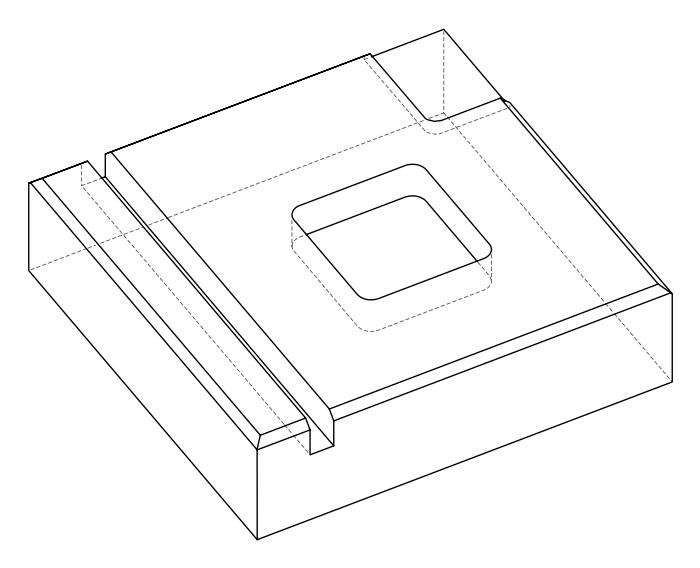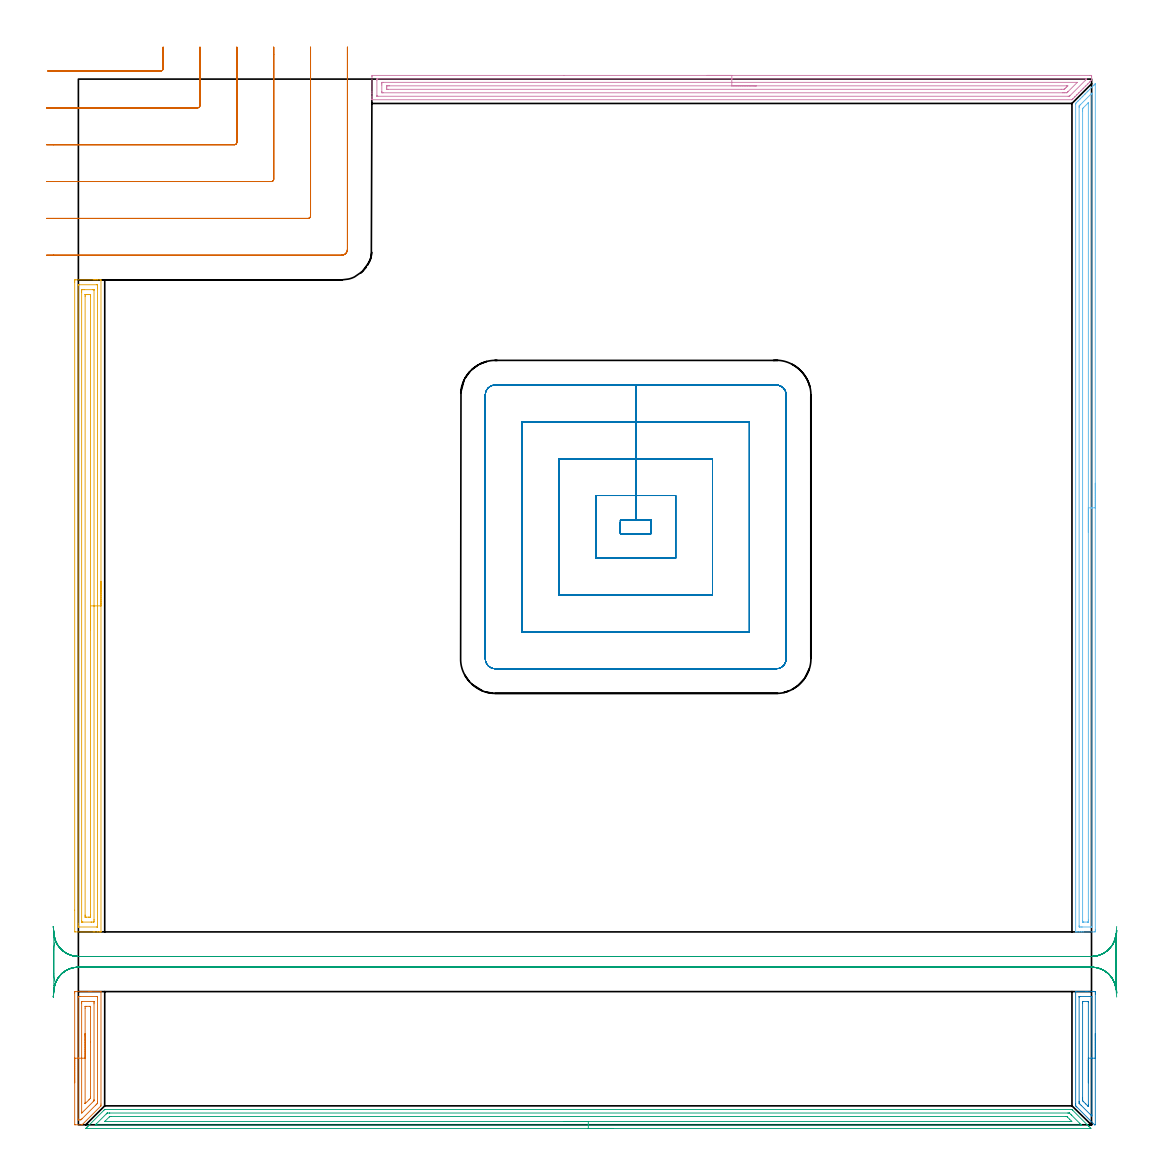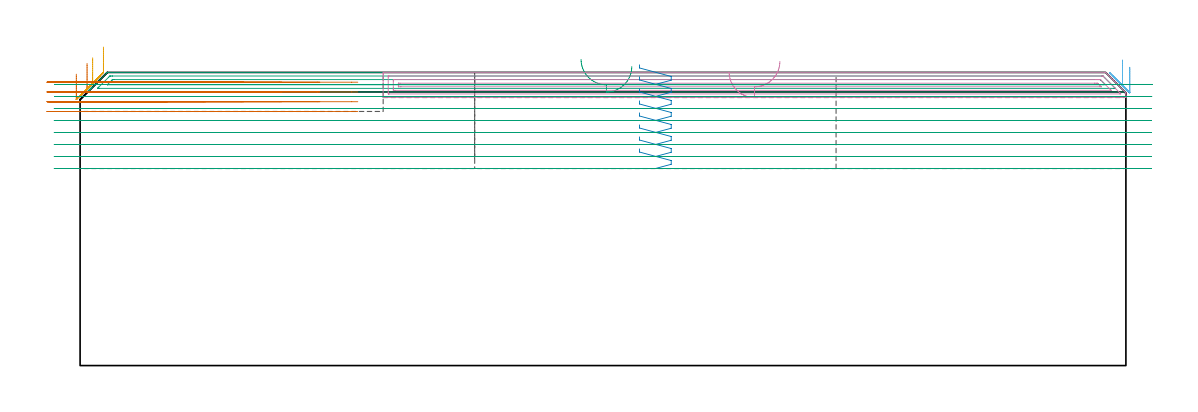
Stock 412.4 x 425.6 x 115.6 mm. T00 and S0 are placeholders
(PLAN: 9 operations, 1 tool changes, 82.8 min)
(1 AREA_MILL | FG_CHAMFER_SURFACE | UGT0205_001 | 1.9 min | 3455 mm3)
(2 AREA_MILL_1 | FG_CHAMFER_SURFACE_1 | UGT0205_001 | 1.44 min | 1892 mm3)
(3 AREA_MILL_2 | FG_CHAMFER_SURFACE_2 | UGT0205_001 | 9.86 min | 11824 mm3)
(4 AREA_MILL_3 | FG_CHAMFER_SURFACE_3 | UGT0205_001 | 9.49 min | 14637 mm3)
(5 AREA_MILL_4 | FG_CHAMFER_SURFACE_4 | UGT0205_001 | 8.74 min | 15894 mm3)
(6 AREA_MILL_5 | FG_CHAMFER_SURFACE_5 | UGT0205_001 | 8.42 min | 11027 mm3)
(7 MILL_CORNER_NOTCH_RECTANGULAR | CORNER_NOTCH_RECTANGULAR | UGT0201_094 | Follow Part, ap 5, ae 75% | 6.92 min | 149222 mm3)
(8 MILL_RECTANGULAR_POCKET | POCKET_RECTANGULAR_STRAIGHT | UGT0201_094 | Follow Part, ap 5, ae 75% | 21.3 min | 725368 mm3)
(9 MILL_RECTANGULAR_SLOT | SLOT_RECTANGULAR | UGT0201_094 | Follow Part, ap 5, ae 75% | 14.75 min | 378822 mm3)
(TOOL UGT0205_001 | Chamfer Mill 20 x 3 x 45 deg. | D20 FL50 Z2)
(TOOL UGT0201_094 | End mill 20 mm | D20 FL38 Z4)
(OP 1 AREA_MILL)
G17 G21 G94 G90
T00 M6
G54
G17 G0 G90 X-1.5 Y17.1 S1061 M3
G43 Z125.6 H0
Z114.9
G94 G1 Y17.138 Z114.029 F250.
Y17.252 Z113.164
Y17.441 Z112.312
Y17.703 Z111.48
Y18.037 Z110.674
Y18.44 Z109.9
Y18.909 Z109.164
Y19.44 Z108.472
Y20.029 Z107.829
Y20.672 Z107.24
Y21.364 Z106.709
Y22.1 Z106.24
Y22.874 Z105.837
Y23.68 Z105.503
Y24.512 Z105.241
Y25.364 Z105.052
Y26.228 Z104.938
Y27.1 Z104.9
Y53.683
X-1.495 Y54.086 Z104.902
X-1.491 Y54.19 Z104.905
X-1.381 Y54.2 Z105.015
X4.292 Z110.686
X5.029 Z111.427
X5.176 Z111.574
X9.04 Y54.199 Z115.438
X9.195 Y54.19 Z115.593
X9.2 Y54.126 Z115.6
Y8.429
X9.201 Y7.712 Z115.599
X9.157 Y7.657 Z115.556
X1.509 Y0.008 Z107.906
X1.501 Y0.003 Z107.898
X1.493 Y0. Z107.89
X-1.241 Z105.157
X-1.494 Y0.01 Z104.904
X-1.499 Y0.029 Z104.899
X-1.5 Y27.1 Z104.9
X-0.086 Z106.314
X-0.085 Y51.911 Z106.315
X-0.082 Y52.122 Z106.318
X-0.079 Y52.173 Z106.321
X-0.077 Y52.19 Z106.323
X-0.013 Y52.193 Z106.387
X0.179 Y52.197 Z106.579
X0.468 Y52.2 Z106.868
X0.756 Z107.156
X7.54 Z113.94
X7.691 Y52.197 Z114.091
X7.736 Y52.195 Z114.136
X7.778 Y52.19 Z114.178
X7.785 Y51.911 Z114.185
Y9.378
X7.781 Y8.956 Z114.181
X7.779 Y8.75 Z114.179
X7.679 Y8.641 Z114.079
X7.539 Y8.492 Z113.939
X7.242 Y8.193 Z113.642
X6.944 Y7.894 Z113.344
X1.489 Y2.44 Z107.889
X1.336 Y2.289 Z107.736
X1.038 Y2.006 Z107.438
X0.756 Y2.004 Z107.156
X0.159 Y2.001 Z106.559
X0.009 Y2.003 Z106.409
X-0.036 Y2.005 Z106.364
X-0.078 Y2.01 Z106.322
X-0.085 Y2.289 Z106.315
X-0.086 Y27.1 Z106.314
X1.329 Z107.729
Y49.565
X1.331 Y50.139 Z107.731
X1.332 Y50.176 Z107.732
X1.334 Y50.188 Z107.734
X1.396 Y50.193 Z107.796
X1.518 Y50.199 Z107.918
X1.579 Y50.2 Z107.979
X6.121 Z112.521
X6.243 Y50.198 Z112.643
X6.324 Y50.193 Z112.724
X6.366 Y50.187 Z112.766
X6.368 Y50.182 Z112.768
X6.37 Y50.139 Z112.77
X6.371 Y49.827 Z112.771
X6.372 Y49.253 Z112.772
X6.371 Y10.264 Z112.771
X6.37 Y9.954 Z112.77
X6.367 Y9.848 Z112.767
X6.362 Y9.774 Z112.762
X6.325 Y9.733 Z112.725
X6.06 Y9.46 Z112.46
X1.547 Y4.947 Z107.947
X1.455 Y4.866 Z107.855
X1.335 Y4.762 Z107.735
X1.331 Y4.947 Z107.731
X1.329 Y5.09 Z107.729
Y27.1
X2.743 Z109.143
Y47.481
X2.747 Y48.143 Z109.147
X2.749 Y48.183 Z109.149
X2.781 Y48.19 Z109.181
X2.87 Y48.195 Z109.27
X3.049 Y48.199 Z109.449
X4.724 Y48.2 Z111.124
X4.856 Y48.198 Z111.256
X4.922 Y48.194 Z111.322
X4.949 Y48.19 Z111.349
X4.951 Y48.171 Z111.351
X4.956 Y47.701 Z111.356
X4.957 Y33.772 Z111.357
X4.956 Y11.37 Z111.356
X4.955 Y11.15 Z111.355
X4.95 Y10.822 Z111.35
X4.79 Y10.651 Z111.19
X4.415 Y10.264 Z110.815
X4.354 Y10.202 Z110.754
X2.781 Y8.631 Z109.181
X2.751 Y8.604 Z109.151
X2.747 Y8.603 Z109.147
X2.746 Y8.607 Z109.146
X2.744 Y8.635 Z109.144
X2.743 Y9.158 Z109.143
Y27.1
Y27.972 Z109.181
Y28.837 Z109.295
Y29.688 Z109.483
Y30.52 Z109.746
Y31.326 Z110.08
Y32.1 Z110.482
Y32.836 Z110.951
Y33.528 Z111.482
Y34.171 Z112.072
Y34.761 Z112.715
Y35.292 Z113.407
Y35.76 Z114.143
Y36.163 Z114.917
Y36.497 Z115.722
Y36.759 Z116.555
Y36.948 Z117.406
Y37.062 Z118.271
Y37.1 Z119.143
G0 Z125.6
M5
M2
(OP 2 AREA_MILL_1)
G17 G21 G94 G90
T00 M6
G54
G17 G0 G90 X413.9 Y37.1 S1061 M3
G43 Z125.6 H0
Z117.6
G94 G1 Y37.062 Z116.728 F250.
Y36.948 Z115.864
Y36.759 Z115.012
Y36.497 Z114.18
Y36.163 Z113.374
Y35.76 Z112.6
Y35.292 Z111.864
Y34.76 Z111.172
Y34.171 Z110.529
Y33.528 Z109.94
Y32.836 Z109.408
Y32.1 Z108.94
Y31.326 Z108.537
Y30.52 Z108.203
Y29.688 Z107.941
Y28.836 Z107.752
Y27.972 Z107.638
Y27.1 Z107.6
Y0.06
X413.899 Y0. Z107.599
X413.724 Z107.773
X413.66 Z107.835
X413.599 Y0.01 Z107.895
X413.569 Y0.03 Z107.927
X413.525 Y0.074 Z107.972
X406.369 Y7.23 Z115.13
X405.995 Y7.606 Z115.502
X405.906 Y7.699 Z115.592
X405.9 Y8.492 Z115.6
Y54.126
X405.905 Y54.19 Z115.592
X406.056 Y54.2 Z115.442
X410.047 Z111.452
X410.783 Z110.711
X413.063 Z108.433
X413.431 Y54.197 Z108.065
X413.891 Y54.192 Z107.605
X413.893 Y54.148 Z107.603
X413.899 Y53.683 Z107.601
X413.9 Y53.212 Z107.6
Y27.1
X412.486 Z109.014
Y4.061
X412.483 Y3.707 Z109.017
X412.481 Y3.619 Z109.019
X412.48 Y3.589 Z109.02
X412.459 Y3.603 Z109.041
X412.374 Y3.684 Z109.126
X411.989 Y4.061 Z109.511
X408.135 Y7.916 Z113.365
X407.562 Y8.492 Z113.938
X407.369 Y8.693 Z114.131
X407.321 Y8.754 Z114.179
X407.319 Y8.801 Z114.181
X407.317 Y8.903 Z114.183
X407.314 Y9.315 Z114.186
Y9.378
X407.315 Y51.911 Z114.185
X407.317 Y52.117 Z114.183
X407.319 Y52.167 Z114.181
X407.32 Y52.185 Z114.18
X407.368 Y52.19 Z114.132
X407.559 Y52.195 Z113.941
X407.847 Y52.199 Z113.653
X412.262 Z109.238
X412.401 Y52.194 Z109.099
X412.446 Y52.19 Z109.054
X412.479 Y52.18 Z109.021
X412.481 Y52.116 Z109.019
X412.485 Y51.974 Z109.015
X412.486 Y27.1 Z109.014
X411.072 Z110.428
X411.071 Y8.202 Z110.429
X411.069 Y7.606 Z110.431
X411.067 Y7.491 Z110.433
X411.065 Y7.46 Z110.435
X410.899 Y7.606 Z110.601
X410.783 Y7.719 Z110.717
X410.007 Y8.492 Z111.493
X409.122 Y9.378 Z112.378
X409.017 Y9.485 Z112.483
X408.827 Y9.685 Z112.673
X408.735 Y9.786 Z112.765
X408.733 Y9.974 Z112.767
X408.73 Y10.264 Z112.77
X408.729 Y10.553 Z112.771
X408.728 Y11.15 Z112.772
X408.729 Y49.542 Z112.771
X408.731 Y50.139 Z112.769
X408.733 Y50.174 Z112.767
X408.734 Y50.184 Z112.766
X408.774 Y50.19 Z112.726
X408.896 Y50.197 Z112.604
X408.957 Y50.2 Z112.543
X410.844 Y50.199 Z110.656
X410.965 Y50.195 Z110.535
X411.046 Y50.19 Z110.454
X411.066 Y50.184 Z110.434
X411.067 Y50.179 Z110.433
X411.069 Y50.139 Z110.431
X411.071 Y49.849 Z110.429
X411.072 Y27.1 Z110.428
Y26.228 Z110.467
Y25.364 Z110.58
Y24.512 Z110.769
Y23.68 Z111.032
Y22.874 Z111.365
Y22.1 Z111.768
Y21.364 Z112.237
Y20.672 Z112.768
Y20.029 Z113.357
Y19.44 Z114.001
Y18.908 Z114.693
Y18.44 Z115.428
Y18.037 Z116.202
Y17.703 Z117.008
Y17.441 Z117.84
Y17.252 Z118.692
Y17.138 Z119.557
Y17.1 Z120.428
G0 Z125.6
M5
M2
(OP 3 AREA_MILL_2)
G17 G21 G94 G90
T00 M6
G54
G17 G0 G90 X217.55 Y-1.5 S1061 M3
G43 Z125.6 H0
Z117.9
G94 G1 X217.512 Z117.028 F250.
X217.398 Z116.163
X217.209 Z115.312
X216.947 Z114.48
X216.613 Z113.674
X216.21 Z112.9
X215.742 Z112.164
X215.21 Z111.472
X214.621 Z110.829
X213.978 Z110.24
X213.286 Z109.708
X212.55 Z109.24
X211.776 Z108.837
X210.97 Z108.503
X210.138 Z108.241
X209.286 Z108.052
X208.422 Z107.938
X207.55 Z107.9
X3.048
X3.006 Y-1.498
X3.011 Y-1.488 Z107.91
X3.185 Y-1.314 Z108.084
X3.35 Y-1.148 Z108.247
X3.51 Y-0.989 Z108.409
X3.632 Y-0.867 Z108.531
X3.787 Y-0.71 Z108.685
X3.938 Y-0.561 Z108.837
X4.08 Y-0.419 Z108.978
X4.225 Y-0.273 Z109.122
X4.365 Y-0.133 Z109.264
X4.527 Y0.028 Z109.426
X4.662 Y0.164 Z109.56
X10.375 Y5.875 Z115.275
X10.657 Y6.155 Z115.551
X10.706 Y6.196 Z115.59
X10.787 Y6.2 Z115.6
X404.313
X404.394 Y6.196 Z115.59
X404.443 Y6.155 Z115.551
X404.725 Y5.875 Z115.275
X410.438 Y0.164 Z109.56
X410.573 Y0.028 Z109.426
X410.735 Y-0.133 Z109.264
X410.875 Y-0.273 Z109.122
X411.02 Y-0.419 Z108.978
X411.162 Y-0.561 Z108.837
X411.313 Y-0.71 Z108.685
X411.865 Y-1.265 Z108.134
X412.064 Y-1.468 Z107.93
X412.083 Y-1.494 Z107.904
X412.064 Y-1.499 Z107.899
X207.55 Y-1.5 Z107.9
Y-0.086 Z109.314
X7.639
X7.21 Y-0.084 Z109.316
X7.015 Y-0.082 Z109.318
X6.886 Y-0.079 Z109.321
X6.944 Y-0.013 Z109.387
X7.024 Y0.071 Z109.471
X7.21 Y0.26 Z109.66
X7.382 Y0.433 Z109.833
X11.362 Y4.411 Z113.811
X11.682 Y4.727 Z114.127
X11.736 Y4.775 Z114.175
X11.779 Y4.779 Z114.179
X11.877 Y4.782 Z114.182
X12.576 Y4.785 Z114.185
X12.768 Y4.786 Z114.186
X402.716
X403.067 Y4.784 Z114.184
X403.242 Y4.782 Z114.182
X403.328 Y4.779 Z114.179
X403.369 Y4.769 Z114.169
X403.418 Y4.726 Z114.126
X404.051 Y4.099 Z113.499
X404.313 Y3.838 Z113.238
X407.549 Y0.601 Z110.001
X407.89 Y0.26 Z109.66
X408.177 Y-0.031 Z109.369
X408.205 Y-0.063 Z109.337
X408.217 Y-0.079 Z109.321
X408.21 Y-0.08 Z109.32
X408.105 Y-0.083 Z109.317
X407.89 Y-0.085 Z109.315
X407.698 Y-0.086 Z109.314
X207.55
Y1.328 Z110.728
X10.937 Y1.329 Z110.729
X10.823 Y1.33 Z110.73
X10.787 Y1.332 Z110.732
X10.759 Y1.334 Z110.734
X10.77 Y1.359 Z110.759
X10.787 Y1.386 Z110.786
X10.832 Y1.432 Z110.832
X10.875 Y1.476 Z110.876
X12.6 Y3.201 Z112.601
X12.624 Y3.224 Z112.624
X12.72 Y3.314 Z112.714
X12.762 Y3.35 Z112.75
X12.786 Y3.365 Z112.765
X12.869 Y3.366 Z112.766
X13.169 Y3.37 Z112.77
X13.32 Y3.371 Z112.771
X13.471 Y3.372 Z112.772
X401.78 Y3.371 Z112.771
X402.081 Y3.368 Z112.768
X402.281 Y3.365 Z112.765
X402.329 Y3.361 Z112.761
X402.342 Y3.351 Z112.751
X402.37 Y3.327 Z112.727
X402.476 Y3.224 Z112.624
X402.524 Y3.177 Z112.577
X403.418 Y2.283 Z111.683
X404.221 Y1.476 Z110.876
X404.313 Y1.378 Z110.778
X404.333 Y1.335 Z110.735
X403.418 Y1.329 Z110.729
X207.55 Y1.328 Z110.728
X206.678 Z110.766
X205.814 Z110.88
X204.962 Z111.069
X204.13 Z111.331
X203.324 Z111.665
X202.55 Z112.068
X201.814 Z112.537
X201.122 Z113.068
X200.479 Z113.657
X199.89 Z114.301
X199.358 Z114.993
X198.89 Z115.728
X198.487 Z116.502
X198.153 Z117.308
X197.891 Z118.14
X197.702 Z118.992
X197.588 Z119.857
X197.55 Z120.728
G0 Z125.6
M5
M2
(OP 4 AREA_MILL_3)
G17 G21 G94 G90
T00 M6
G54
G17 G0 G90 X255.95 Y427.1 S1061 M3
G43 Z125.6 H0
Z115.7
G94 G1 X255.988 Z114.828 F250.
X256.102 Z113.963
X256.291 Z113.112
X256.553 Z112.28
X256.887 Z111.474
X257.29 Z110.7
X257.758 Z109.964
X258.29 Z109.272
X258.879 Z108.629
X259.522 Z108.039
X260.214 Z107.508
X260.95 Z107.04
X261.724 Z106.637
X262.53 Z106.303
X263.362 Z106.041
X264.214 Z105.852
X265.078 Z105.738
X265.95 Z105.7
X411.8
X411.986 Y427.099 Z105.701
X412.246 Y427.096 Z105.704
X412.398 Y427.091 Z105.705
X412.4 Y426.886 Z105.91
Y426.581 Z106.214
Y425.71 Z107.089
Y425.252 Z107.548
Y425.201 Z107.596
X412.395 Y425.194 Z107.603
X411.75 Y424.55 Z108.25
X411.567 Y424.366 Z108.431
X410.881 Y423.681 Z109.119
X410.681 Y423.479 Z109.317
X410.016 Y422.816 Z109.984
X409.795 Y422.593 Z110.203
X409.142 Y421.942 Z110.858
X408.909 Y421.707 Z111.089
X408.273 Y421.073 Z111.727
X408.232 Y421.032 Z111.768
X408.022 Y420.821 Z111.975
X407.403 Y420.203 Z112.596
X407.34 Y420.139 Z112.66
X407.136 Y419.934 Z112.862
X406.534 Y419.334 Z113.466
X406.448 Y419.247 Z113.552
X406.25 Y419.048 Z113.748
X405.665 Y418.465 Z114.335
X405.556 Y418.355 Z114.443
X405.364 Y418.162 Z114.634
X404.795 Y417.595 Z115.204
X404.664 Y417.463 Z115.335
X404.433 Y417.236 Z115.558
X404.395 Y417.203 Z115.589
X404.218 Y417.2 Z115.6
X119.654
X119.51 Y417.203 Z115.588
X119.508 Y417.225 Z115.567
X119.5 Y417.558 Z115.241
Y417.994 Z114.805
Y418.605 Z114.19
Y419.797 Z113.
Y420.378 Z112.416
Y426.581 Z106.216
X119.503 Y426.875 Z105.923
X119.51 Y427.092 Z105.705
X119.729 Y427.099 Z105.699
X197.583 Y427.1 Z105.7
X265.95
Y425.686 Z107.114
X410.026 Y425.685 Z107.115
X410.386 Y425.668 Z107.132
X410.359 Y425.621 Z107.179
X410.229 Y425.483 Z107.317
X410.136 Y425.386 Z107.414
X410.016 Y425.266 Z107.534
X403.563 Y418.813 Z113.987
X403.464 Y418.716 Z114.084
X403.401 Y418.658 Z114.142
X403.367 Y418.628 Z114.172
X403.32 Y418.621 Z114.179
X402.87 Y418.614 Z114.186
X121.884
X121.662 Y418.616 Z114.184
X121.556 Y418.619 Z114.181
X121.512 Y418.621 Z114.179
X121.508 Y418.654 Z114.146
X121.504 Y418.748 Z114.052
X121.5 Y418.986 Z113.814
X121.501 Y425.189 Z107.611
X121.507 Y425.571 Z107.229
X121.51 Y425.674 Z107.126
X121.554 Y425.679 Z107.121
X121.663 Y425.683 Z107.117
X121.884 Y425.686 Z107.114
X265.95
Y424.272 Z108.528
X406.448 Y424.271 Z108.529
X406.485
X406.525 Y424.268 Z108.532
X406.548 Y424.266 Z108.534
X406.535 Y424.246 Z108.554
X406.492 Y424.195 Z108.605
X406.448 Y424.147 Z108.653
X402.778 Y420.478 Z112.322
X402.676 Y420.378 Z112.422
X402.328 Y420.039 Z112.761
X401.988 Y420.035 Z112.765
X401.446 Y420.03 Z112.77
X401.096 Y420.029 Z112.771
X400.555 Y420.028 Z112.772
X124.019 Y420.029 Z112.771
X123.668 Y420.03 Z112.77
X123.552 Y420.033 Z112.767
X123.518 Y420.035 Z112.765
X123.51 Y420.1 Z112.7
X123.504 Y420.211 Z112.589
X123.501 Y420.378 Z112.422
X123.5 Y420.544 Z112.256
Y423.203 Z109.597
X123.501 Y423.923 Z108.877
X123.502 Y424.087 Z108.713
X123.51 Y424.254 Z108.546
X123.52 Y424.265 Z108.535
X123.537 Y424.268 Z108.532
X123.58 Y424.27 Z108.53
X123.668 Y424.271 Z108.529
X124.209 Y424.272 Z108.528
X265.95
Y422.857 Z109.943
X402.168
X402.551 Y422.854 Z109.946
X402.684 Y422.851 Z109.949
X402.69 Y422.85 Z109.95
X402.686 Y422.843 Z109.957
X402.665 Y422.817 Z109.983
X402.625 Y422.774 Z110.026
X402.524 Y422.673 Z110.127
X401.995 Y422.143 Z110.657
X401.546 Y421.702 Z111.098
X401.391 Y421.552 Z111.248
X401.269 Y421.45 Z111.35
X401.096 Y421.446 Z111.354
X400.914 Y421.444 Z111.356
X400.203 Y421.443 Z111.357
X400.023
X126.164
X125.586 Y421.448 Z111.352
X125.52 Y421.449 Z111.351
X125.51 Y421.453 Z111.347
X125.506 Y421.474 Z111.326
X125.503 Y421.522 Z111.278
X125.501 Y421.715 Z111.085
X125.5 Y422.102 Z110.698
X125.501 Y422.569 Z110.231
X125.504 Y422.779 Z110.021
X125.507 Y422.831 Z109.969
X125.51 Y422.851 Z109.949
X125.531 Y422.852 Z109.948
X125.635 Y422.855 Z109.945
X126.344 Y422.857 Z109.943
X126.524
X265.95
X266.822 Z109.981
X267.686 Z110.094
X268.538 Z110.283
X269.37 Z110.546
X270.176 Z110.879
X270.95 Z111.282
X271.686 Z111.751
X272.378 Z112.282
X273.021 Z112.872
X273.61 Z113.515
X274.142 Z114.207
X274.61 Z114.943
X275.013 Z115.716
X275.347 Z116.522
X275.609 Z117.354
X275.798 Z118.206
X275.912 Z119.071
X275.95 Z119.943
G0 Z125.6
M5
M2
(OP 5 AREA_MILL_4)
G17 G21 G94 G90
T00 M6
G54
G17 G0 G90 X9.2 Y221.2 S1061 M3
G43 Z125.6 H0
G94 G1 Y221.162 Z124.728 F250.
Y221.048 Z123.863
Y220.859 Z123.012
Y220.597 Z122.18
Y220.263 Z121.374
Y219.86 Z120.6
Y219.392 Z119.864
Y218.86 Z119.172
Y218.271 Z118.529
Y217.628 Z117.939
Y216.936 Z117.408
Y216.2 Z116.94
Y215.426 Z116.537
Y214.62 Z116.203
Y213.788 Z115.941
Y212.937 Z115.752
Y212.072 Z115.638
Y211.2 Z115.6
Y78.66
X9.197 Y78.509 Z115.588
X9.184 Y78.507 Z115.575
X8.85 Y78.5 Z115.249
X8.463 Z114.862
X7.828 Z114.223
X6.627 Z113.024
X6.06 Z112.454
X-1.297 Y78.501 Z105.101
X-1.492 Y78.51 Z104.906
X-1.499 Y78.705 Z104.899
X-1.5 Y87.35 Z104.9
Y342.893
X-1.499 Y343.294 Z104.901
X-1.495 Y343.781 Z104.903
X-1.492 Y343.891 Z104.906
X-1.012 Y343.9 Z105.385
X6.06 Z112.454
X6.627 Z113.024
X6.944 Z113.34
X7.511 Z113.907
X7.828 Z114.223
X8.85 Z115.249
X9.184 Y343.892 Z115.575
X9.205 Y343.89 Z115.595
X9.2 Y343.744 Z115.6
Y211.2
X7.786 Z114.186
X7.785 Y80.679 Z114.185
X7.782 Y80.573 Z114.182
X7.779 Y80.524 Z114.179
X7.768 Y80.51 Z114.168
X7.719 Y80.506 Z114.119
X7.331 Y80.5 Z113.731
X0.259 Y80.501 Z106.659
X0.031 Y80.505 Z106.431
X-0.07 Y80.51 Z106.33
X-0.085 Y80.847 Z106.315
Y80.892
X-0.086 Y81.741 Z106.314
X-0.085 Y341.721 Z106.315
X-0.082 Y341.827 Z106.318
X-0.079 Y341.876 Z106.321
X-0.068 Y341.89 Z106.332
X-0.02 Y341.894 Z106.38
X0.368 Y341.9 Z106.768
X7.441 Y341.899 Z113.841
X7.668 Y341.895 Z114.068
X7.77 Y341.89 Z114.17
X7.784 Y341.553 Z114.184
X7.785 Y341.509 Z114.185
X7.786 Y340.659 Z114.186
Y211.2
X6.371 Z112.771
Y83.569
X6.37 Y83.256 Z112.77
X6.366 Y82.677 Z112.766
X6.365 Y82.528 Z112.765
X6.226 Y82.509 Z112.626
X6.06 Y82.505 Z112.46
X5.351 Y82.5 Z111.751
X5.176 Z111.576
X1.815 Z108.215
X1.64 Z108.04
X1.465 Y82.502 Z107.865
X1.349 Y82.507 Z107.749
X1.334 Y82.51 Z107.734
X1.332 Y82.514 Z107.732
X1.33 Y82.534 Z107.73
X1.328 Y82.991 Z107.728
X1.329 Y338.831 Z107.729
Y339.144
X1.334 Y339.723 Z107.734
X1.335 Y339.872 Z107.735
X1.474 Y339.891 Z107.874
X1.64 Y339.895 Z108.04
X2.349 Y339.9 Z108.749
X2.524 Z108.924
X5.885 Z112.285
X6.06 Z112.46
X6.235 Y339.898 Z112.635
X6.351 Y339.893 Z112.751
X6.366 Y339.89 Z112.766
X6.368 Y339.886 Z112.768
X6.37 Y339.866 Z112.77
X6.371 Y339.828 Z112.771
Y339.723
Y211.2
X4.957 Z111.357
Y85.354
X4.956 Y84.684 Z111.356
X4.954 Y84.587 Z111.354
X4.95 Y84.53 Z111.35
X4.947 Y84.51 Z111.347
X4.926 Y84.508 Z111.326
X4.715 Y84.504 Z111.115
X4.292 Y84.5 Z110.692
X4.254 Z110.654
X3.37 Z109.77
X2.976 Y84.506 Z109.376
X2.78 Y84.51 Z109.18
X2.749 Y84.521 Z109.149
X2.747 Y84.553 Z109.147
X2.745 Y84.608 Z109.145
X2.743 Y85.133 Z109.143
Y85.354
Y337.046
X2.744 Y337.717 Z109.144
X2.746 Y337.813 Z109.146
X2.75 Y337.87 Z109.15
X2.753 Y337.89 Z109.153
X2.774 Y337.892 Z109.174
X2.985 Y337.896 Z109.385
X3.408 Y337.9 Z109.808
X3.446 Z109.846
X4.33 Z110.73
X4.724 Y337.894 Z111.124
X4.92 Y337.89 Z111.32
X4.951 Y337.879 Z111.351
X4.953 Y337.847 Z111.353
X4.955 Y337.792 Z111.355
X4.957 Y337.267 Z111.357
Y337.046
Y211.2
Y210.328 Z111.395
Y209.464 Z111.509
Y208.612 Z111.698
Y207.78 Z111.96
Y206.974 Z112.294
Y206.2 Z112.697
Y205.464 Z113.166
Y204.772 Z113.697
Y204.129 Z114.286
Y203.54 Z114.929
Y203.009 Z115.621
Y202.54 Z116.357
Y202.137 Z117.131
Y201.803 Z117.937
Y201.541 Z118.769
Y201.352 Z119.621
Y201.238 Z120.486
Y201.2 Z121.357
G0 Z125.6
M5
M2
(OP 6 AREA_MILL_5)
G17 G21 G94 G90
T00 M6
G54
G17 G0 G90 X413.9 Y261.1 S1061 M3
G43 Z125.6 H0
Z117.6
G94 G1 Y261.062 Z116.728 F250.
Y260.948 Z115.864
Y260.759 Z115.012
Y260.497 Z114.18
Y260.163 Z113.374
Y259.76 Z112.6
Y259.292 Z111.864
Y258.76 Z111.172
Y258.171 Z110.529
Y257.528 Z109.94
Y256.836 Z109.408
Y256.1 Z108.94
Y255.326 Z108.537
Y254.52 Z108.203
Y253.688 Z107.941
Y252.837 Z107.752
Y251.972 Z107.638
Y251.1 Z107.6
Y79.537
X413.899 Y79.119 Z107.601
X413.895 Y78.649 Z107.603
X413.892 Y78.509 Z107.606
X413.431 Y78.5 Z108.066
X409.017 Z112.477
X408.475 Z113.022
X408.135 Z113.362
X407.592 Z113.904
X407.252 Z114.243
X406.572 Z114.928
X406.261 Z115.238
X405.911 Z115.58
X405.903 Y78.507 Z115.588
X405.9 Y78.672 Z115.6
Y415.493
X405.896 Y415.688 Z115.596
X405.914 Y415.717 Z115.579
X406.134 Y415.934 Z115.366
X406.19 Y415.99 Z115.31
X406.81 Y416.612 Z114.686
X407.042 Y416.842 Z114.458
X407.693 Y417.495 Z113.803
X407.894 Y417.694 Z113.606
X407.921 Y417.721 Z113.579
X408.576 Y418.377 Z112.921
X408.746 Y418.546 Z112.754
X408.814 Y418.614 Z112.686
X409.459 Y419.26 Z112.038
X409.599 Y419.399 Z111.901
X409.707 Y419.508 Z111.792
X409.899 Y419.7 Z111.599
X410.004 Y419.805 Z111.493
X410.601 Y420.401 Z110.899
X410.783 Y420.584 Z110.715
X410.897 Y420.699 Z110.6
X411.494 Y421.294 Z110.005
X411.665 Y421.467 Z109.832
X412.387 Y422.188 Z109.112
X412.548 Y422.35 Z108.949
X413.281 Y423.081 Z108.218
X413.431 Y423.233 Z108.066
X413.877 Y423.677 Z107.623
X413.885 Y423.686 Z107.614
X413.898 Y423.695 Z107.601
X413.9 Y423.685 Z107.6
Y423.677
Y251.1
X412.486 Z109.014
X412.485 Y80.594 Z109.015
X412.484 Y80.542 Z109.016
X412.482 Y80.518 Z109.018
X412.48 Y80.513 Z109.02
X412.466 Y80.51 Z109.034
X412.065 Y80.501 Z109.435
X408.535 Y80.5 Z112.965
X408.135 Y80.501 Z113.365
X407.649 Y80.503 Z113.851
X407.424 Y80.51 Z114.076
X407.321 Y80.525 Z114.179
X407.315 Y80.841 Z114.185
Y80.906
Y414.147
X407.32 Y414.562 Z114.18
X407.322 Y414.66 Z114.178
X407.377 Y414.72 Z114.123
X407.471 Y414.818 Z114.029
X407.69 Y415.041 Z113.81
X407.914 Y415.264 Z113.586
X412.447 Y419.796 Z109.053
X412.462 Y419.809 Z109.038
X412.478 Y419.82 Z109.022
X412.479 Y419.819 Z109.021
X412.481 Y419.8 Z109.019
X412.485 Y419.571 Z109.015
X412.486 Y419.508 Z109.014
Y251.1
X411.072 Z110.428
X411.071 Y83.294 Z110.429
X411.069 Y82.692 Z110.431
X411.066 Y82.547 Z110.434
X411.065 Y82.518 Z110.435
X411.035 Y82.51 Z110.465
X410.97 Y82.503 Z110.53
X410.783 Y82.501 Z110.717
X409.206 Z112.294
X409.017 Y82.505 Z112.483
X408.828 Y82.51 Z112.672
X408.735 Y82.526 Z112.765
X408.732 Y82.595 Z112.768
X408.731 Y82.692 Z112.769
X408.729 Y82.984 Z112.771
Y412.652
X408.732 Y413.254 Z112.768
X408.735 Y413.539 Z112.765
X408.741 Y413.63 Z112.759
X408.801 Y413.693 Z112.699
X409.017 Y413.917 Z112.483
X410.783 Y415.684 Z110.717
X410.907 Y415.808 Z110.593
X411.034 Y415.934 Z110.466
X411.049 Y415.945 Z110.451
X411.06 Y415.951 Z110.44
X411.064 Y415.934 Z110.436
X411.069 Y415.75 Z110.431
X411.071 Y415.642 Z110.429
X411.072 Y251.1 Z110.428
Y250.228 Z110.467
Y249.364 Z110.58
Y248.512 Z110.769
Y247.68 Z111.032
Y246.874 Z111.365
Y246.1 Z111.768
Y245.364 Z112.237
Y244.672 Z112.768
Y244.029 Z113.357
Y243.44 Z114.001
Y242.909 Z114.693
Y242.44 Z115.428
Y242.037 Z116.202
Y241.703 Z117.008
Y241.441 Z117.84
Y241.252 Z118.692
Y241.138 Z119.557
Y241.1 Z120.428
G0 Z125.6
M5
M2
(OP 7 MILL_CORNER_NOTCH_RECTANGULAR)
G17 G21 G94 G90
T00 M6
G54
G17 G0 G90 X-12.44 Y428.9 S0 M3
G43 Z125.6 H0
Z111.75
G94 G1 X-9.44 F250.
X33.507 F500.
G3 X34.5 Y429.893 R1.
G1 Y435.6
Y438.6 F250.
G0 Z125.6
X-13. Y413.9
Z111.75
G1 X-10.
X48.506 F500.
G3 X49.5 Y414.894 R1.
G1 Y435.6
Y438.6 F250.
G0 Z125.6
X-13. Y398.9
Z111.75
G1 X-10.
X63.506 F500.
G3 X64.5 Y399.894 R1.
G1 Y435.6
Y438.6 F250.
G0 Z125.6
X-13. Y383.9
Z111.75
G1 X-10.
X78.505 F500.
G3 X79.5 Y384.895 R1.
G1 Y435.6
Y438.6 F250.
G0 Z125.6
X-13. Y368.9
Z111.75
G1 X-10.
X93.505 F500.
G3 X94.5 Y369.895 R1.
G1 Y435.6
Y438.6 F250.
G0 Z125.6
X-13. Y353.9
Z111.75
G1 X-10.
X107.1 F500.
G3 X109.5 Y356.3 R2.4
G1 Y435.6
Y438.6 F250.
G0 Z125.6
X-12.44 Y428.9
Z107.9
G1 X-9.44
X33.507 F500.
G3 X34.5 Y429.893 R1.
G1 Y435.6
Y438.6 F250.
G0 Z125.6
X-13. Y413.9
Z107.9
G1 X-10.
X48.506 F500.
G3 X49.5 Y414.894 R1.
G1 Y435.6
Y438.6 F250.
G0 Z125.6
X-13. Y398.9
Z107.9
G1 X-10.
X63.506 F500.
G3 X64.5 Y399.894 R1.
G1 Y435.6
Y438.6 F250.
G0 Z125.6
X-13. Y383.9
Z107.9
G1 X-10.
X78.505 F500.
G3 X79.5 Y384.895 R1.
G1 Y435.6
Y438.6 F250.
G0 Z125.6
X-13. Y368.9
Z107.9
G1 X-10.
X93.505 F500.
G3 X94.5 Y369.895 R1.
G1 Y435.6
Y438.6 F250.
G0 Z125.6
X-13. Y353.9
Z107.9
G1 X-10.
X107.1 F500.
G3 X109.5 Y356.3 R2.4
G1 Y435.6
Y438.6 F250.
G0 Z125.6
X-12.44 Y428.9
Z104.05
G1 X-9.44
X33.507 F500.
G3 X34.5 Y429.893 R1.
G1 Y435.6
Y438.6 F250.
G0 Z125.6
X-13. Y413.9
Z104.05
G1 X-10.
X48.506 F500.
G3 X49.5 Y414.894 R1.
G1 Y435.6
Y438.6 F250.
G0 Z125.6
X-13. Y398.9
Z104.05
G1 X-10.
X63.506 F500.
G3 X64.5 Y399.894 R1.
G1 Y435.6
Y438.6 F250.
G0 Z125.6
X-13. Y383.9
Z104.05
G1 X-10.
X78.505 F500.
G3 X79.5 Y384.895 R1.
G1 Y435.6
Y438.6 F250.
G0 Z125.6
X-13. Y368.9
Z104.05
G1 X-10.
X93.505 F500.
G3 X94.5 Y369.895 R1.
G1 Y435.6
Y438.6 F250.
G0 Z125.6
X-13. Y353.9
Z104.05
G1 X-10.
X107.1 F500.
G3 X109.5 Y356.3 R2.4
G1 Y435.6
Y438.6 F250.
G0 Z125.6
X-12.44 Y428.9
Z100.2
G1 X-9.44
X33.507 F500.
G3 X34.5 Y429.893 R1.
G1 Y435.6
Y438.6 F250.
G0 Z125.6
X-13. Y413.9
Z100.2
G1 X-10.
X48.506 F500.
G3 X49.5 Y414.894 R1.
G1 Y435.6
Y438.6 F250.
G0 Z125.6
X-13. Y398.9
Z100.2
G1 X-10.
X63.506 F500.
G3 X64.5 Y399.894 R1.
G1 Y435.6
Y438.6 F250.
G0 Z125.6
X-13. Y383.9
Z100.2
G1 X-10.
X78.505 F500.
G3 X79.5 Y384.895 R1.
G1 Y435.6
Y438.6 F250.
G0 Z125.6
X-13. Y368.9
Z100.2
G1 X-10.
X93.505 F500.
G3 X94.5 Y369.895 R1.
G1 Y435.6
Y438.6 F250.
G0 Z125.6
X-13. Y353.9
Z100.2
G1 X-10.
X107.1 F500.
G3 X109.5 Y356.3 R2.4
G1 Y435.6
Y438.6 F250.
G0 Z125.6
M5
M2
(OP 8 MILL_RECTANGULAR_POCKET)
G17 G21 G94 G90
T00 M6
G54
G17 G0 G90 X220.6 Y245.227 S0 M3
G43 Z125.6 H0
Z118.6
G94 G1 Y240.6 Z117.36 F250.
X233.1 Z114.011
Y246.1 Z112.537
X226.85 Z110.862
X220.6 F500.
Y240.6
X233.1
Y246.1
X226.85
Y256.1
X210.6
Y230.6
X243.1
Y256.1
X226.85
Y271.1
X195.6
Y215.6
X258.1
Y271.1
X226.85
Y286.1
X180.6
Y200.6
X273.1
Y286.1
X226.85
Y301.1
X169.7
G3 X165.6 Y297. R4.1
G1 Y189.7
G3 X169.7 Y185.6 R4.1
G1 X284.
G3 X288.1 Y189.7 R4.1
G1 Y297.
G3 X284. Y301.1 R4.1
G1 X226.85
X225.85
G0 X220.6 Y245.227 Z113.862
G1 Y240.6 Z112.623 F250.
X233.1 Z109.273
Y246.1 Z107.8
X226.85 Z106.125
X220.6 F500.
Y240.6
X233.1
Y246.1
X226.85
Y256.1
X210.6
Y230.6
X243.1
Y256.1
X226.85
Y271.1
X195.6
Y215.6
X258.1
Y271.1
X226.85
Y286.1
X180.6
Y200.6
X273.1
Y286.1
X226.85
Y301.1
X169.7
G3 X165.6 Y297. R4.1
G1 Y189.7
G3 X169.7 Y185.6 R4.1
G1 X284.
G3 X288.1 Y189.7 R4.1
G1 Y297.
G3 X284. Y301.1 R4.1
G1 X226.85
X225.85
G0 X220.6 Y245.227 Z109.125
G1 Y240.6 Z107.885 F250.
X233.1 Z104.536
Y246.1 Z103.062
X226.85 Z101.387
X220.6 F500.
Y240.6
X233.1
Y246.1
X226.85
Y256.1
X210.6
Y230.6
X243.1
Y256.1
X226.85
Y271.1
X195.6
Y215.6
X258.1
Y271.1
X226.85
Y286.1
X180.6
Y200.6
X273.1
Y286.1
X226.85
Y301.1
X169.7
G3 X165.6 Y297. R4.1
G1 Y189.7
G3 X169.7 Y185.6 R4.1
G1 X284.
G3 X288.1 Y189.7 R4.1
G1 Y297.
G3 X284. Y301.1 R4.1
G1 X226.85
X225.85
G0 X220.6 Y245.227 Z104.387
G1 Y240.6 Z103.148 F250.
X233.1 Z99.798
Y246.1 Z98.325
X226.85 Z96.65
X220.6 F500.
Y240.6
X233.1
Y246.1
X226.85
Y256.1
X210.6
Y230.6
X243.1
Y256.1
X226.85
Y271.1
X195.6
Y215.6
X258.1
Y271.1
X226.85
Y286.1
X180.6
Y200.6
X273.1
Y286.1
X226.85
Y301.1
X169.7
G3 X165.6 Y297. R4.1
G1 Y189.7
G3 X169.7 Y185.6 R4.1
G1 X284.
G3 X288.1 Y189.7 R4.1
G1 Y297.
G3 X284. Y301.1 R4.1
G1 X226.85
X225.85
G0 X220.6 Y245.227 Z99.65
G1 Y240.6 Z98.41 F250.
X233.1 Z95.061
Y246.1 Z93.587
X226.85 Z91.912
X220.6 F500.
Y240.6
X233.1
Y246.1
X226.85
Y256.1
X210.6
Y230.6
X243.1
Y256.1
X226.85
Y271.1
X195.6
Y215.6
X258.1
Y271.1
X226.85
Y286.1
X180.6
Y200.6
X273.1
Y286.1
X226.85
Y301.1
X169.7
G3 X165.6 Y297. R4.1
G1 Y189.7
G3 X169.7 Y185.6 R4.1
G1 X284.
G3 X288.1 Y189.7 R4.1
G1 Y297.
G3 X284. Y301.1 R4.1
G1 X226.85
X225.85
G0 X220.6 Y245.227 Z94.912
G1 Y240.6 Z93.673 F250.
X233.1 Z90.323
Y246.1 Z88.85
X226.85 Z87.175
X220.6 F500.
Y240.6
X233.1
Y246.1
X226.85
Y256.1
X210.6
Y230.6
X243.1
Y256.1
X226.85
Y271.1
X195.6
Y215.6
X258.1
Y271.1
X226.85
Y286.1
X180.6
Y200.6
X273.1
Y286.1
X226.85
Y301.1
X169.7
G3 X165.6 Y297. R4.1
G1 Y189.7
G3 X169.7 Y185.6 R4.1
G1 X284.
G3 X288.1 Y189.7 R4.1
G1 Y297.
G3 X284. Y301.1 R4.1
G1 X226.85
X225.85
G0 X220.6 Y245.227 Z90.175
G1 Y240.6 Z88.935 F250.
X233.1 Z85.586
Y246.1 Z84.112
X226.85 Z82.437
X220.6 F500.
Y240.6
X233.1
Y246.1
X226.85
Y256.1
X210.6
Y230.6
X243.1
Y256.1
X226.85
Y271.1
X195.6
Y215.6
X258.1
Y271.1
X226.85
Y286.1
X180.6
Y200.6
X273.1
Y286.1
X226.85
Y301.1
X169.7
G3 X165.6 Y297. R4.1
G1 Y189.7
G3 X169.7 Y185.6 R4.1
G1 X284.
G3 X288.1 Y189.7 R4.1
G1 Y297.
G3 X284. Y301.1 R4.1
G1 X226.85
X225.85
G0 X220.6 Y245.227 Z85.437
G1 Y240.6 Z84.198 F250.
X233.1 Z80.848
Y246.1 Z79.375
X226.85 Z77.7
X220.6 F500.
Y240.6
X233.1
Y246.1
X226.85
Y256.1
X210.6
Y230.6
X243.1
Y256.1
X226.85
Y271.1
X195.6
Y215.6
X258.1
Y271.1
X226.85
Y286.1
X180.6
Y200.6
X273.1
Y286.1
X226.85
Y301.1
X169.7
G3 X165.6 Y297. R4.1
G1 Y189.7
G3 X169.7 Y185.6 R4.1
G1 X284.
G3 X288.1 Y189.7 R4.1
G1 Y297.
G3 X284. Y301.1 R4.1
G1 X226.85
X225.85
G0 Z125.6
M5
M2
(OP 9 MILL_RECTANGULAR_SLOT)
G17 G21 G94 G90
T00 M6
G54
G17 G0 G90 X422.825 Y79.073 S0 M3
G43 Z125.6 H0
Z110.862
G94 G1 X422.122 Y76.156 F250.
G2 X412.4 Y68.5 R10. F500.
G1 X0.
G2 X-9.289 Y74.796 R10.
G1 X-9.317 Y74.807
G3 X-10. Y71.173 R10.
G1 Y61.5
G3 X-9.322 Y57.88 R10.
G1 X-9.294 Y57.891
G2 X0. Y64.2 R10.
G1 X412.4
G2 X422.121 Y56.545 R10.
G1 X422.825 Y53.629 F250.
G0 X422.602 Y80.717 Z106.125
G1 X422.37 Y77.726
G2 X412.4 Y68.5 R10. F500.
G1 X0.
G2 X-9.912 Y77.178 R10.
G1 X-9.942 Y77.182
G3 X-10. Y76.107 R10.
G1 Y56.607
G3 X-9.941 Y55.525 R10.
G1 X-9.911 Y55.528
G2 X0. Y64.2 R10.
G1 X412.4
G2 X422.37 Y54.974 R10.
G1 X422.602 Y51.983 F250.
G0 Z125.6
X-10.202
Z101.387
G1 X-9.97 Y54.974
G2 X0. Y64.2 R10. F500.
G1 X412.4
G2 X422.37 Y54.974 R10.
G1 X422.4
Y77.726
X422.37
G2 X412.4 Y68.5 R10.
G1 X0.
G2 X-9.97 Y77.726 R10.
G1 X-10.202 Y80.717 F250.
G0 Y51.983 Z96.65
G1 X-9.97 Y54.974
G2 X0. Y64.2 R10. F500.
G1 X412.4
G2 X422.37 Y54.974 R10.
G1 X422.4
Y77.726
X422.37
G2 X412.4 Y68.5 R10.
G1 X0.
G2 X-9.97 Y77.726 R10.
G1 X-10.202 Y80.717 F250.
G0 Y51.983 Z91.912
G1 X-9.97 Y54.974
G2 X0. Y64.2 R10. F500.
G1 X412.4
G2 X422.37 Y54.974 R10.
G1 X422.4
Y77.726
X422.37
G2 X412.4 Y68.5 R10.
G1 X0.
G2 X-9.97 Y77.726 R10.
G1 X-10.202 Y80.717 F250.
G0 Y51.983 Z87.175
G1 X-9.97 Y54.974
G2 X0. Y64.2 R10. F500.
G1 X412.4
G2 X422.37 Y54.974 R10.
G1 X422.4
Y77.726
X422.37
G2 X412.4 Y68.5 R10.
G1 X0.
G2 X-9.97 Y77.726 R10.
G1 X-10.202 Y80.717 F250.
G0 Y51.983 Z82.437
G1 X-9.97 Y54.974
G2 X0. Y64.2 R10. F500.
G1 X412.4
G2 X422.37 Y54.974 R10.
G1 X422.4
Y77.726
X422.37
G2 X412.4 Y68.5 R10.
G1 X0.
G2 X-9.97 Y77.726 R10.
G1 X-10.202 Y80.717 F250.
G0 Y51.983 Z77.7
G1 X-9.97 Y54.974
G2 X0. Y64.2 R10. F500.
G1 X412.4
G2 X422.37 Y54.974 R10.
G1 X422.4
Y77.726
X422.37
G2 X412.4 Y68.5 R10.
G1 X0.
G2 X-9.97 Y77.726 R10.
G1 X-10.202 Y80.717 F250.
G0 Z125.6
M5
M2
